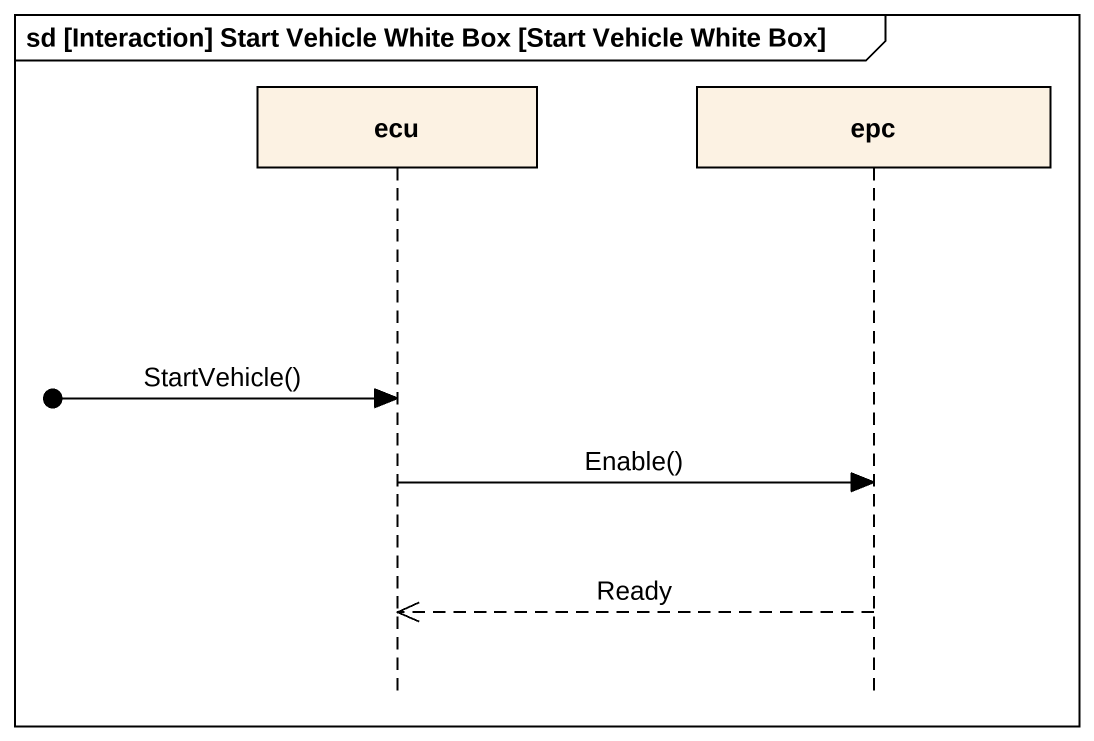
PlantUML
@startuml
mainframe sd [Interaction] Start Vehicle White Box [Start Vehicle White Box]
hide footbox
participant ecu
participant epc

[o-> ecu : StartVehicle()
ecu -> epc : Enable()
epc -->> ecu : Ready
@enduml
